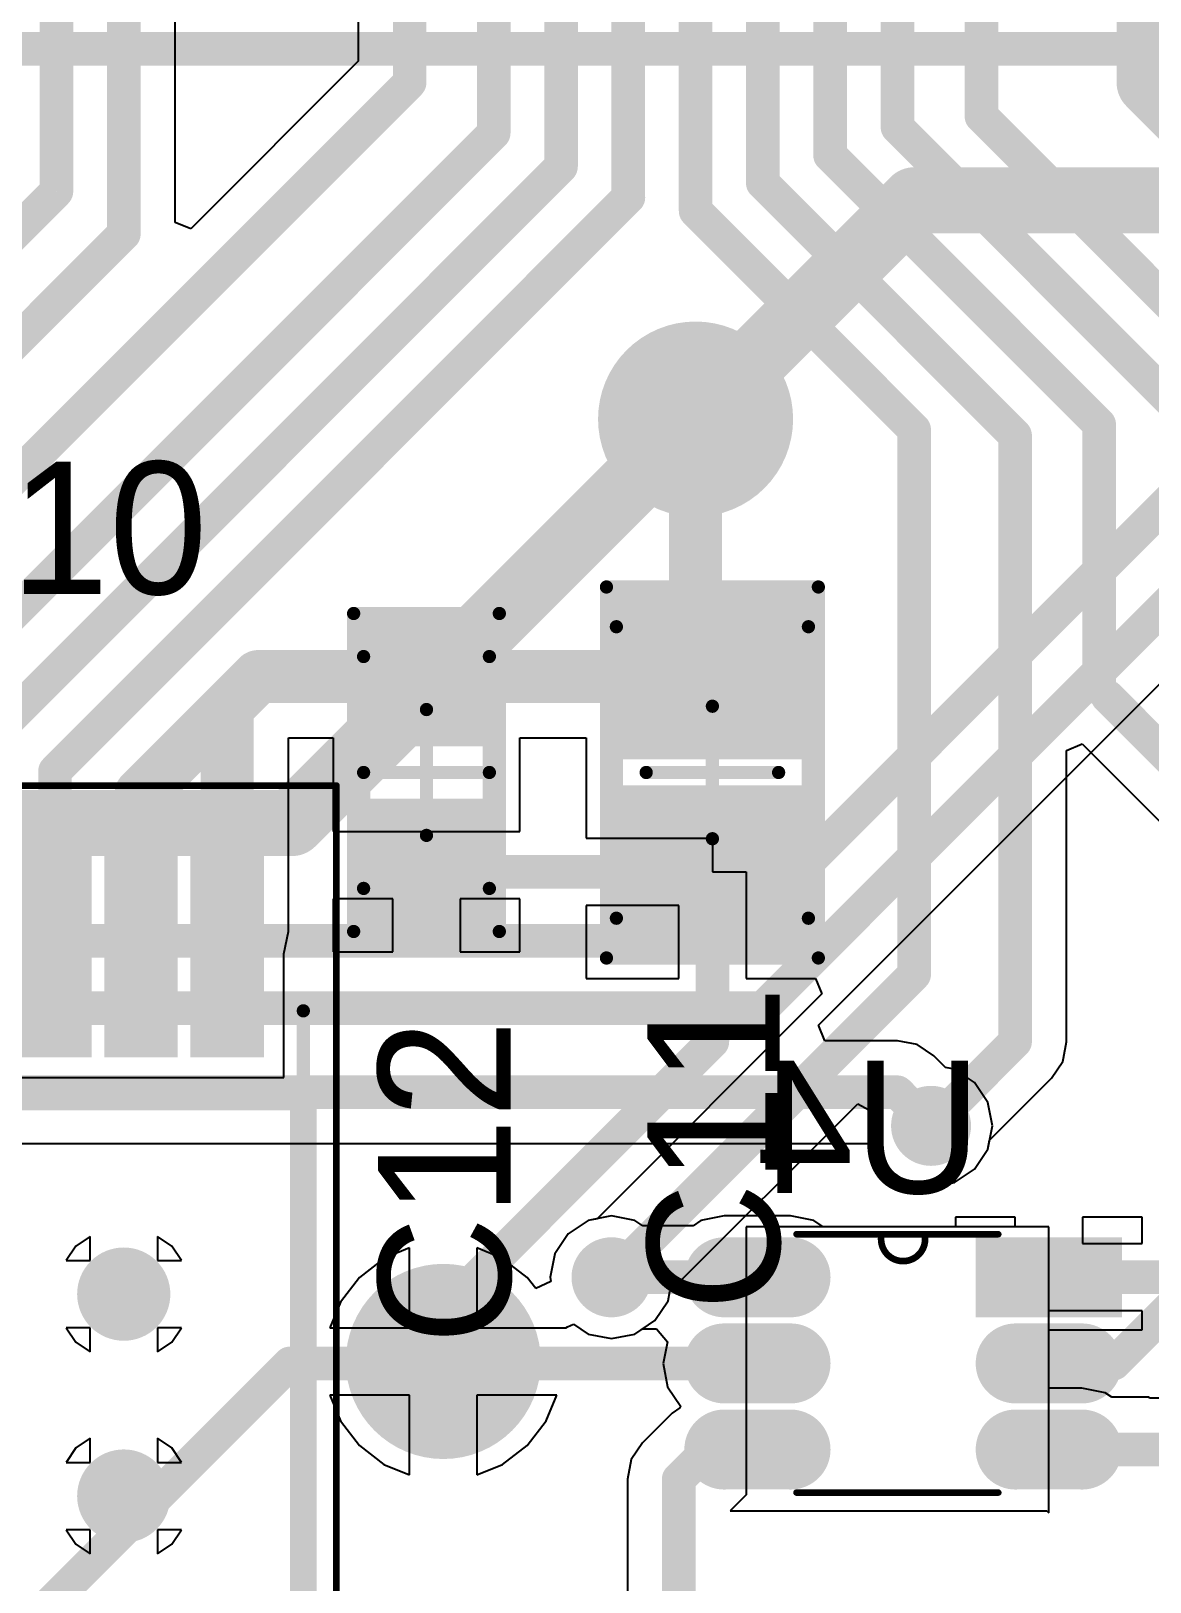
# Model space of a CAD drawing. Header units: millimetres. Extents: x 119.5 to 187.2, y 82 to 144.9.
# Drawn here: x 157.29 to 165.74, y 99.17 to 110.88 of the extents above; entities that cross this region are included whole.
import ezdxf

# ---------------------------------------------------------------- set-up
doc = ezdxf.new("R2010")
doc.units = ezdxf.units.MM
for name, color, linetype in [('BottomLayer', 5, 'Continuous'), ('BottomOverlay', 54, 'Continuous'), ('BottomPaste', 16, 'Continuous'), ('BottomSolder', 6, 'Continuous'), ('Mechanical13', 56, 'Continuous'), ('Mechanical15', 56, 'Continuous'), ('MultiLayer', 9, 'Continuous'), ('TopLayer', 1, 'Continuous'), ('TopOverlay', 2, 'Continuous'), ('TopPaste', 8, 'Continuous'), ('TopSolder', 216, 'Continuous'), ('ViaHoleLayer', 16, 'Continuous')]:
    doc.layers.add(name, color=color, linetype=linetype)

msp = doc.modelspace()

# ---------------------------------------------------------------- linework, layer by layer
at = {"layer": 'BottomLayer'}
for p, q in [((163.234, 103.376), (168.677, 108.818)), ((163.283, 103.258), (163.234, 103.376)), ((163.83, 103.258), (163.283, 103.258)), ((163.979, 103.229), (163.83, 103.258)), ((164.105, 103.145), (163.979, 103.229)), ((164.192, 103.057), (164.105, 103.145)), ((164.261, 103.044), (164.192, 103.057)), ((164.411, 102.943), (164.261, 103.044)), ((164.512, 102.793), (164.411, 102.943)), ((164.547, 102.616), (164.512, 102.793)), ((164.512, 102.439), (164.547, 102.616)), ((149.259, 102.482), (163.648, 102.482)), ((163.648, 102.482), (163.656, 102.439)), ((163.656, 102.439), (163.757, 102.289)), ((164.411, 102.289), (164.512, 102.439)), ((163.757, 102.289), (163.907, 102.188)), ((164.261, 102.188), (164.411, 102.289)), ((163.907, 102.188), (164.084, 102.153)), ((164.084, 102.153), (164.261, 102.188)), ((161.494, 101.901), (161.344, 101.8)), ((161.671, 101.936), (161.494, 101.901)), ((161.848, 101.901), (161.671, 101.936)), ((161.907, 101.861), (161.848, 101.901)), ((162.287, 101.861), (161.907, 101.861)), ((162.346, 101.901), (162.287, 101.861)), ((162.523, 101.936), (162.346, 101.901)), ((163.023, 101.936), (162.523, 101.936)), ((164.973, 101.854), (162.687, 101.854)), ((162.687, 101.854), (162.687, 99.83)), ((163.2, 101.901), (163.023, 101.936)), ((163.27, 101.854), (163.2, 101.901)), ((164.269, 101.854), (163.27, 101.854)), ((164.719, 101.927), (164.269, 101.927)), ((164.269, 101.927), (164.269, 101.854)), ((164.719, 101.854), (164.719, 101.927)), ((164.973, 101.854), (164.719, 101.854)), ((164.973, 99.695), (164.973, 101.854)), ((164.973, 101.473), (164.973, 101.854)), ((165.677, 101.927), (165.227, 101.927)), ((165.227, 101.927), (165.227, 101.727)), ((165.677, 101.727), (165.677, 101.927)), ((157.734, 101.782), (157.625, 101.709)), ((157.734, 101.6), (157.734, 101.782)), ((158.351, 101.709), (158.242, 101.782)), ((158.242, 101.782), (158.242, 101.6)), ((161.344, 101.8), (161.243, 101.65)), ((165.227, 101.727), (165.677, 101.727)), ((157.625, 101.709), (157.552, 101.6)), ((158.424, 101.6), (158.351, 101.709)), ((159.953, 101.615), (159.767, 101.472)), ((160.147, 101.695), (159.953, 101.615)), ((160.147, 101.092), (160.147, 101.695)), ((160.849, 101.615), (160.655, 101.695)), ((160.655, 101.695), (160.655, 101.092)), ((161.035, 101.472), (160.849, 101.615)), ((161.243, 101.65), (161.208, 101.473)), ((157.552, 101.6), (157.734, 101.6)), ((158.242, 101.6), (158.424, 101.6)), ((159.767, 101.472), (159.624, 101.286)), ((161.099, 101.389), (161.035, 101.472)), ((161.214, 101.442), (161.099, 101.389)), ((161.208, 101.473), (161.214, 101.442)), ((164.973, 101.219), (164.973, 101.473)), ((159.624, 101.286), (159.544, 101.092)), ((165.677, 101.219), (164.973, 101.219)), ((165.677, 101.077), (165.677, 101.219)), ((157.734, 101.092), (157.552, 101.092)), ((157.552, 101.092), (157.625, 100.983)), ((157.734, 100.91), (157.734, 101.092)), ((158.424, 101.092), (158.242, 101.092)), ((158.242, 101.092), (158.242, 100.91)), ((158.351, 100.983), (158.424, 101.092)), ((159.544, 101.092), (160.147, 101.092)), ((160.655, 101.092), (161.326, 101.092)), ((161.326, 101.092), (161.338, 101.099)), ((161.338, 101.099), (161.384, 101.119)), ((161.384, 101.119), (161.494, 101.045)), ((161.494, 101.045), (161.671, 101.01)), ((161.671, 101.01), (161.848, 101.045)), ((161.848, 101.045), (161.907, 101.085)), ((161.907, 101.085), (162.012, 101.085)), ((162.012, 101.085), (162.093, 100.986)), ((164.973, 100.636), (164.973, 101.077)), ((164.973, 101.077), (165.677, 101.077)), ((157.625, 100.983), (157.734, 100.91)), ((158.242, 100.91), (158.351, 100.983)), ((162.093, 100.986), (162.06, 100.823)), ((162.06, 100.823), (162.095, 100.646)), ((160.147, 100.584), (159.544, 100.584)), ((159.544, 100.584), (159.624, 100.39)), ((160.147, 99.981), (160.147, 100.584)), ((161.258, 100.584), (160.655, 100.584)), ((160.655, 100.584), (160.655, 99.981)), ((161.178, 100.39), (161.258, 100.584)), ((162.095, 100.646), (162.194, 100.498)), ((165.223, 100.636), (164.973, 100.636)), ((165.4, 100.601), (165.223, 100.636)), ((165.448, 100.569), (165.4, 100.601)), ((165.728, 100.569), (165.448, 100.569)), ((165.734, 100.561), (165.728, 100.569)), ((166.301, 100.561), (165.734, 100.561)), ((162.128, 100.448), (161.904, 100.224)), ((162.186, 100.487), (162.128, 100.448)), ((162.194, 100.498), (162.186, 100.487)), ((159.624, 100.39), (159.767, 100.204)), ((161.035, 100.204), (161.178, 100.39)), ((157.734, 100.258), (157.625, 100.185)), ((157.734, 100.076), (157.734, 100.258)), ((158.351, 100.185), (158.242, 100.258)), ((158.242, 100.258), (158.242, 100.076)), ((159.767, 100.204), (159.953, 100.061)), ((160.849, 100.061), (161.035, 100.204)), ((161.904, 100.224), (161.82, 100.098)), ((157.625, 100.185), (157.552, 100.076)), ((158.424, 100.076), (158.351, 100.185)), ((161.82, 100.098), (161.791, 99.949)), ((157.552, 100.076), (157.734, 100.076)), ((158.242, 100.076), (158.424, 100.076)), ((159.953, 100.061), (160.147, 99.981)), ((160.655, 99.981), (160.849, 100.061)), ((161.791, 99.949), (161.791, 98.982)), ((162.687, 99.83), (162.567, 99.71)), ((162.567, 99.71), (164.958, 99.71)), ((164.958, 99.71), (164.973, 99.695)), ((157.734, 99.568), (157.552, 99.568)), ((157.552, 99.568), (157.625, 99.459)), ((157.734, 99.386), (157.734, 99.568)), ((158.424, 99.568), (158.242, 99.568)), ((158.242, 99.568), (158.242, 99.386)), ((158.351, 99.459), (158.424, 99.568)), ((157.625, 99.459), (157.734, 99.386)), ((158.242, 99.386), (158.351, 99.459))]:
    msp.add_line(p, q, dxfattribs=at)
for points, const_width in [([(156.254, 110.744), (167.215, 110.744)], 0.254), ([(162.306, 107.95), (163.957, 109.601)], 0.5), ([(163.957, 109.601), (166.243, 109.601)], 0.5), ([(162.56, 104.013), (167.767, 109.22)], 0.254), ([(162.814, 103.505), (168.402, 109.093)], 0.254), ([(159.258, 104.902), (162.306, 107.95)], 0.5), ([(146.558, 104.902), (159.258, 104.902)], 0.5), ([(146.177, 104.013), (162.56, 104.013)], 0.254), ([(146.812, 103.505), (162.814, 103.505)], 0.254), ([(149.098, 102.87), (163.83, 102.87)], 0.254), ([(163.83, 102.87), (164.084, 102.616)], 0.254), ([(162.523, 101.473), (163.023, 101.473)], 0.4), ([(161.671, 101.473), (162.773, 101.473)], 0.254), ([(164.973, 101.473), (166.116, 101.473)], 0.254), ([(165.466, 100.823), (166.116, 101.473)], 0.254), ([(162.523, 100.823), (163.023, 100.823)], 0.4), ([(164.723, 100.823), (165.223, 100.823)], 0.4), ([(156.083, 97.663), (159.243, 100.823)], 0.254), ([(159.243, 100.823), (162.773, 100.823)], 0.254), ([(164.973, 100.823), (165.466, 100.823)], 0.254), ([(162.523, 100.173), (163.023, 100.173)], 0.4), ([(164.723, 100.173), (165.223, 100.173)], 0.4), ([(162.179, 99.949), (162.403, 100.173)], 0.254), ([(162.403, 100.173), (162.773, 100.173)], 0.254), ([(164.973, 100.173), (166.97, 100.173)], 0.254), ([(162.179, 98.171), (162.179, 99.949)], 0.254)]:
    msp.add_lwpolyline(points, dxfattribs=dict(at, const_width=const_width))
for points, const_width in [([(163.832, 109.601, 1), (164.082, 109.601, 1)], 0.25), ([(163.832, 109.601, 1), (164.082, 109.601, 1)], 0.25), ([(161.988, 107.95, 1), (162.624, 107.95, 1)], 0.635), ([(162.181, 107.95, 1), (162.431, 107.95, 1)], 0.25), ([(162.181, 107.95, 1), (162.431, 107.95, 1)], 0.25), ([(159.133, 104.902, 1), (159.383, 104.902, 1)], 0.25), ([(159.133, 104.902, 1), (159.383, 104.902, 1)], 0.25), ([(162.496, 104.013, 1), (162.624, 104.013, 1)], 0.127), ([(162.496, 104.013, 1), (162.624, 104.013, 1)], 0.127), ([(162.75, 103.505, 1), (162.877, 103.505, 1)], 0.127), ([(162.75, 103.505, 1), (162.877, 103.505, 1)], 0.127), ([(163.767, 102.87, 1), (163.893, 102.87, 1)], 0.127), ([(163.767, 102.87, 1), (163.893, 102.87, 1)], 0.127), ([(163.984, 102.616, 1), (164.184, 102.616, 1)], 0.2), ([(164.02, 102.616, 1), (164.148, 102.616, 1)], 0.127), ([(161.571, 101.473, 1), (161.771, 101.473, 1)], 0.2), ([(162.423, 101.473, 1), (162.623, 101.473, 1)], 0.2), ([(162.923, 101.473, 1), (163.123, 101.473, 1)], 0.2), ([(157.863, 101.346, 1), (158.113, 101.346, 1)], 0.25), ([(161.607, 101.473, 1), (161.734, 101.473, 1)], 0.127), ([(162.709, 101.473, 1), (162.836, 101.473, 1)], 0.127), ([(164.91, 101.473, 1), (165.036, 101.473, 1)], 0.127), ([(160.083, 100.838, 1), (160.719, 100.838, 1)], 0.635), ([(162.423, 100.823, 1), (162.623, 100.823, 1)], 0.2), ([(162.923, 100.823, 1), (163.123, 100.823, 1)], 0.2), ([(164.623, 100.823, 1), (164.823, 100.823, 1)], 0.2), ([(165.123, 100.823, 1), (165.323, 100.823, 1)], 0.2), ([(159.179, 100.823, 1), (159.306, 100.823, 1)], 0.127), ([(159.179, 100.823, 1), (159.306, 100.823, 1)], 0.127), ([(162.709, 100.823, 1), (162.836, 100.823, 1)], 0.127), ([(164.91, 100.823, 1), (165.036, 100.823, 1)], 0.127), ([(165.402, 100.823, 1), (165.529, 100.823, 1)], 0.127), ([(165.402, 100.823, 1), (165.529, 100.823, 1)], 0.127), ([(162.423, 100.173, 1), (162.623, 100.173, 1)], 0.2), ([(162.923, 100.173, 1), (163.123, 100.173, 1)], 0.2), ([(164.623, 100.173, 1), (164.823, 100.173, 1)], 0.2), ([(165.123, 100.173, 1), (165.323, 100.173, 1)], 0.2), ([(162.339, 100.173, 1), (162.466, 100.173, 1)], 0.127), ([(162.339, 100.173, 1), (162.466, 100.173, 1)], 0.127), ([(162.709, 100.173, 1), (162.836, 100.173, 1)], 0.127), ([(164.91, 100.173, 1), (165.036, 100.173, 1)], 0.127), ([(157.863, 99.822, 1), (158.113, 99.822, 1)], 0.25), ([(162.115, 99.949, 1), (162.243, 99.949, 1)], 0.127), ([(162.115, 99.949, 1), (162.243, 99.949, 1)], 0.127)]:
    msp.add_lwpolyline(points, format="xyb", close=True, dxfattribs=dict(at, const_width=const_width))
msp.add_solid([(165.423, 101.673), (164.523, 101.673), (165.423, 101.273), (164.523, 101.273)], dxfattribs=at)
at = {"layer": 'BottomOverlay', "const_width": 0.05}
for points in [[(163.068, 101.798), (164.035, 101.798)], [(163.711, 101.798), (164.592, 101.798)], [(163.068, 99.848), (164.592, 99.848)]]:
    msp.add_lwpolyline(points, dxfattribs=at)
at = {"layer": 'BottomOverlay', "const_width": 0.025}
for points in [[(163.056, 101.798, 1), (163.08, 101.798, 1)], [(163.698, 101.798, 1), (163.723, 101.798, 1)], [(163.698, 101.798, 1), (163.723, 101.798, 1)], [(164.023, 101.798, 1), (164.048, 101.798, 1)], [(164.023, 101.798, 1), (164.048, 101.798, 1)], [(164.58, 101.798, 1), (164.604, 101.798, 1)], [(163.056, 99.848, 1), (163.08, 99.848, 1)], [(164.58, 99.848, 1), (164.604, 99.848, 1)]]:
    msp.add_lwpolyline(points, format="xyb", close=True, dxfattribs=at)
at = {"layer": 'BottomOverlay', "const_width": 0.05}
msp.add_lwpolyline([(164.035, 101.798, -1.253198), (163.711, 101.798)], format="xyb", dxfattribs=at)
at = {"layer": 'BottomPaste', "const_width": 0.4}
for points in [[(162.523, 101.473), (163.023, 101.473)], [(162.523, 100.823), (163.023, 100.823)], [(164.723, 100.823), (165.223, 100.823)], [(162.523, 100.173), (163.023, 100.173)], [(164.723, 100.173), (165.223, 100.173)]]:
    msp.add_lwpolyline(points, dxfattribs=at)
at = {"layer": 'BottomPaste', "const_width": 0.2}
for points in [[(162.423, 101.473, 1), (162.623, 101.473, 1)], [(162.923, 101.473, 1), (163.123, 101.473, 1)], [(162.423, 100.823, 1), (162.623, 100.823, 1)], [(162.923, 100.823, 1), (163.123, 100.823, 1)], [(164.623, 100.823, 1), (164.823, 100.823, 1)], [(165.123, 100.823, 1), (165.323, 100.823, 1)], [(162.423, 100.173, 1), (162.623, 100.173, 1)], [(162.923, 100.173, 1), (163.123, 100.173, 1)], [(164.623, 100.173, 1), (164.823, 100.173, 1)], [(165.123, 100.173, 1), (165.323, 100.173, 1)]]:
    msp.add_lwpolyline(points, format="xyb", close=True, dxfattribs=at)
at = {"layer": 'BottomPaste'}
msp.add_solid([(165.423, 101.673), (164.523, 101.673), (165.423, 101.273), (164.523, 101.273)], dxfattribs=at)
at = {"layer": 'BottomSolder'}
for points, const_width in [([(161.938, 107.95, 1), (162.674, 107.95, 1)], 0.737), ([(163.933, 102.616, 1), (164.235, 102.616, 1)], 0.302), ([(161.52, 101.473, 1), (161.822, 101.473, 1)], 0.302), ([(162.372, 101.473, 1), (162.674, 101.473, 1)], 0.302), ([(162.872, 101.473, 1), (163.174, 101.473, 1)], 0.302), ([(157.812, 101.346, 1), (158.164, 101.346, 1)], 0.352), ([(160.033, 100.838, 1), (160.769, 100.838, 1)], 0.737), ([(162.372, 100.823, 1), (162.674, 100.823, 1)], 0.302), ([(162.872, 100.823, 1), (163.174, 100.823, 1)], 0.302), ([(164.572, 100.823, 1), (164.874, 100.823, 1)], 0.302), ([(165.072, 100.823, 1), (165.374, 100.823, 1)], 0.302), ([(162.372, 100.173, 1), (162.674, 100.173, 1)], 0.302), ([(162.872, 100.173, 1), (163.174, 100.173, 1)], 0.302), ([(164.572, 100.173, 1), (164.874, 100.173, 1)], 0.302), ([(165.072, 100.173, 1), (165.374, 100.173, 1)], 0.302), ([(157.812, 99.822, 1), (158.164, 99.822, 1)], 0.352)]:
    msp.add_lwpolyline(points, format="xyb", close=True, dxfattribs=dict(at, const_width=const_width))
at = {"layer": 'BottomSolder', "const_width": 0.603}
for points in [[(162.523, 101.473), (163.023, 101.473)], [(162.523, 100.823), (163.023, 100.823)], [(164.723, 100.823), (165.223, 100.823)], [(162.523, 100.173), (163.023, 100.173)], [(164.723, 100.173), (165.223, 100.173)]]:
    msp.add_lwpolyline(points, dxfattribs=at)
at = {"layer": 'BottomSolder'}
msp.add_solid([(165.525, 101.775), (164.421, 101.775), (165.525, 101.171), (164.421, 101.171)], dxfattribs=at)
at = {"layer": 'Mechanical13', "const_width": 0.1}
for points in [[(161.708, 104.183), (161.708, 106.383)], [(161.708, 106.383), (163.158, 106.383)], [(163.158, 104.183), (163.158, 106.383)], [(159.799, 106.158), (160.749, 106.158)], [(159.799, 104.408), (159.799, 106.158)], [(160.749, 104.408), (160.749, 106.158)], [(159.799, 104.408), (160.749, 104.408)], [(161.708, 104.183), (163.158, 104.183)], [(151.044, 103.484), (159.344, 103.484)], [(159.344, 97.684), (159.344, 103.484)]]:
    msp.add_lwpolyline(points, dxfattribs=at)
at = {"layer": 'Mechanical13', "const_width": 0.05}
for points in [[(161.683, 106.383, 1), (161.733, 106.383, 1)], [(161.683, 106.383, 1), (161.733, 106.383, 1)], [(163.133, 106.383, 1), (163.183, 106.383, 1)], [(163.133, 106.383, 1), (163.183, 106.383, 1)], [(159.774, 106.158, 1), (159.824, 106.158, 1)], [(159.774, 106.158, 1), (159.824, 106.158, 1)], [(160.724, 106.158, 1), (160.774, 106.158, 1)], [(160.724, 106.158, 1), (160.774, 106.158, 1)], [(159.774, 104.408, 1), (159.824, 104.408, 1)], [(159.774, 104.408, 1), (159.824, 104.408, 1)], [(160.724, 104.408, 1), (160.774, 104.408, 1)], [(160.724, 104.408, 1), (160.774, 104.408, 1)], [(161.683, 104.183, 1), (161.733, 104.183, 1)], [(161.683, 104.183, 1), (161.733, 104.183, 1)], [(163.133, 104.183, 1), (163.183, 104.183, 1)], [(163.133, 104.183, 1), (163.183, 104.183, 1)], [(159.319, 103.484, 1), (159.369, 103.484, 1)], [(159.319, 103.484, 1), (159.369, 103.484, 1)]]:
    msp.add_lwpolyline(points, format="xyb", close=True, dxfattribs=at)
at = {"layer": 'Mechanical15'}
for points, const_width in [([(161.633, 103.883), (161.633, 106.683)], 0.1), ([(161.633, 106.683), (163.233, 106.683)], 0.1), ([(163.233, 103.883), (163.233, 106.683)], 0.1), ([(159.724, 106.483), (160.824, 106.483)], 0.1), ([(159.724, 104.083), (159.724, 106.483)], 0.1), ([(160.824, 104.083), (160.824, 106.483)], 0.1), ([(162.433, 104.783), (162.433, 105.783)], 0.1), ([(160.274, 104.808), (160.274, 105.758)], 0.1), ([(159.799, 105.283), (160.749, 105.283)], 0.1), ([(161.933, 105.283), (162.933, 105.283)], 0.1), ([(150.794, 105.184), (159.594, 105.184)], 0.05), ([(159.594, 95.984), (159.594, 105.184)], 0.05), ([(159.724, 104.083), (160.824, 104.083)], 0.1), ([(161.633, 103.883), (163.233, 103.883)], 0.1)]:
    msp.add_lwpolyline(points, dxfattribs=dict(at, const_width=const_width))
for points, const_width in [([(161.608, 106.683, 1), (161.658, 106.683, 1)], 0.05), ([(161.608, 106.683, 1), (161.658, 106.683, 1)], 0.05), ([(163.208, 106.683, 1), (163.258, 106.683, 1)], 0.05), ([(163.208, 106.683, 1), (163.258, 106.683, 1)], 0.05), ([(159.699, 106.483, 1), (159.749, 106.483, 1)], 0.05), ([(159.699, 106.483, 1), (159.749, 106.483, 1)], 0.05), ([(160.799, 106.483, 1), (160.849, 106.483, 1)], 0.05), ([(160.799, 106.483, 1), (160.849, 106.483, 1)], 0.05), ([(162.408, 105.783, 1), (162.458, 105.783, 1)], 0.05), ([(160.249, 105.758, 1), (160.299, 105.758, 1)], 0.05), ([(159.774, 105.283, 1), (159.824, 105.283, 1)], 0.05), ([(160.724, 105.283, 1), (160.774, 105.283, 1)], 0.05), ([(161.908, 105.283, 1), (161.958, 105.283, 1)], 0.05), ([(162.908, 105.283, 1), (162.958, 105.283, 1)], 0.05), ([(159.582, 105.184, 1), (159.607, 105.184, 1)], 0.025), ([(159.582, 105.184, 1), (159.607, 105.184, 1)], 0.025), ([(160.249, 104.808, 1), (160.299, 104.808, 1)], 0.05), ([(162.408, 104.783, 1), (162.458, 104.783, 1)], 0.05), ([(159.699, 104.083, 1), (159.749, 104.083, 1)], 0.05), ([(159.699, 104.083, 1), (159.749, 104.083, 1)], 0.05), ([(160.799, 104.083, 1), (160.849, 104.083, 1)], 0.05), ([(160.799, 104.083, 1), (160.849, 104.083, 1)], 0.05), ([(161.608, 103.883, 1), (161.658, 103.883, 1)], 0.05), ([(161.608, 103.883, 1), (161.658, 103.883, 1)], 0.05), ([(163.208, 103.883, 1), (163.258, 103.883, 1)], 0.05), ([(163.208, 103.883, 1), (163.258, 103.883, 1)], 0.05)]:
    msp.add_lwpolyline(points, format="xyb", close=True, dxfattribs=dict(at, const_width=const_width))
at = {"layer": 'MultiLayer'}
for points, const_width in [([(161.988, 107.95, 1), (162.624, 107.95, 1)], 0.635), ([(163.984, 102.616, 1), (164.184, 102.616, 1)], 0.2), ([(161.571, 101.473, 1), (161.771, 101.473, 1)], 0.2), ([(157.863, 101.346, 1), (158.113, 101.346, 1)], 0.25), ([(160.083, 100.838, 1), (160.719, 100.838, 1)], 0.635), ([(157.863, 99.822, 1), (158.113, 99.822, 1)], 0.25)]:
    msp.add_lwpolyline(points, format="xyb", close=True, dxfattribs=dict(at, const_width=const_width))
at = {"layer": 'TopLayer'}
for p, q in [((158.376, 109.435), (158.376, 112.946)), ((159.759, 112.946), (159.759, 110.651)), ((159.759, 110.651), (158.494, 109.386)), ((158.494, 109.386), (158.376, 109.435)), ((159.232, 104.084), (159.232, 105.544)), ((159.232, 105.544), (159.57, 105.544)), ((159.57, 105.544), (159.57, 105.329)), ((160.978, 105.329), (160.978, 105.544)), ((160.978, 105.544), (161.479, 105.544)), ((161.479, 105.544), (161.479, 105.229)), ((165.107, 105.449), (165.225, 105.498)), ((165.225, 105.498), (170.427, 100.296)), ((165.107, 103.251), (165.107, 105.449)), ((159.57, 105.329), (159.57, 105.329)), ((159.57, 105.329), (159.57, 105.237)), ((159.57, 105.237), (159.57, 105.237)), ((159.57, 105.237), (159.57, 104.837)), ((160.978, 105.237), (160.978, 105.329)), ((160.978, 105.329), (160.978, 105.329)), ((160.978, 104.837), (160.978, 105.237)), ((160.978, 105.237), (160.978, 105.237)), ((160.978, 105.237), (160.978, 105.237)), ((160.978, 105.237), (160.978, 105.237)), ((161.479, 105.229), (161.479, 104.787)), ((159.57, 104.837), (160.978, 104.837)), ((161.479, 104.787), (162.433, 104.787)), ((162.433, 104.787), (162.433, 104.533)), ((162.433, 104.533), (162.687, 104.533)), ((162.687, 104.533), (162.687, 103.729)), ((160.02, 104.329), (159.57, 104.329)), ((159.57, 104.329), (159.57, 103.929)), ((160.02, 103.929), (160.02, 104.329)), ((160.978, 104.329), (160.528, 104.329)), ((160.528, 104.329), (160.528, 103.929)), ((160.978, 103.929), (160.978, 104.329)), ((162.179, 104.279), (161.479, 104.279)), ((161.479, 104.279), (161.479, 103.729)), ((162.179, 103.729), (162.179, 104.279)), ((159.198, 103.914), (159.232, 104.084)), ((159.198, 102.98), (159.198, 103.914)), ((159.57, 103.929), (160.02, 103.929)), ((160.528, 103.929), (160.978, 103.929)), ((161.479, 103.729), (162.179, 103.729)), ((162.687, 103.729), (163.212, 103.729)), ((163.212, 103.729), (163.26, 103.612)), ((163.26, 103.612), (161.563, 101.914)), ((165.083, 103.127), (165.107, 103.251)), ((165.078, 103.102), (165.083, 103.127)), ((164.994, 102.976), (165.078, 103.102)), ((155.74, 102.98), (159.198, 102.98)), ((164.525, 102.508), (164.994, 102.976)), ((162.112, 101.365), (163.53, 102.783)), ((163.53, 102.783), (163.642, 102.723)), ((163.642, 102.723), (163.621, 102.616)), ((163.621, 102.616), (163.656, 102.439)), ((163.656, 102.439), (163.757, 102.289)), ((164.411, 102.289), (164.512, 102.439)), ((164.512, 102.439), (164.525, 102.508)), ((163.757, 102.289), (163.907, 102.188)), ((164.261, 102.188), (164.411, 102.289)), ((163.907, 102.188), (164.084, 102.153)), ((164.084, 102.153), (164.261, 102.188)), ((161.494, 101.901), (161.344, 101.8)), ((161.563, 101.914), (161.494, 101.901)), ((157.734, 101.782), (157.625, 101.709)), ((157.734, 101.6), (157.734, 101.782)), ((158.351, 101.709), (158.242, 101.782)), ((158.242, 101.782), (158.242, 101.6)), ((161.344, 101.8), (161.243, 101.65)), ((157.625, 101.709), (157.552, 101.6)), ((158.424, 101.6), (158.351, 101.709)), ((159.953, 101.615), (159.767, 101.472)), ((160.147, 101.695), (159.953, 101.615)), ((160.147, 101.092), (160.147, 101.695)), ((160.849, 101.615), (160.655, 101.695)), ((160.655, 101.695), (160.655, 101.092)), ((161.035, 101.472), (160.849, 101.615)), ((161.243, 101.65), (161.208, 101.473)), ((157.552, 101.6), (157.734, 101.6)), ((158.242, 101.6), (158.424, 101.6)), ((159.767, 101.472), (159.624, 101.286)), ((161.099, 101.389), (161.035, 101.472)), ((161.214, 101.442), (161.099, 101.389)), ((161.208, 101.473), (161.214, 101.442)), ((159.624, 101.286), (159.544, 101.092)), ((161.998, 101.146), (162.099, 101.296)), ((162.099, 101.296), (162.112, 101.365)), ((161.848, 101.045), (161.998, 101.146)), ((157.734, 101.092), (157.552, 101.092)), ((157.552, 101.092), (157.625, 100.983)), ((157.734, 100.91), (157.734, 101.092)), ((158.424, 101.092), (158.242, 101.092)), ((158.242, 101.092), (158.242, 100.91)), ((158.351, 100.983), (158.424, 101.092)), ((159.544, 101.092), (160.147, 101.092)), ((160.655, 101.092), (161.326, 101.092)), ((161.326, 101.092), (161.338, 101.099)), ((161.338, 101.099), (161.384, 101.119)), ((161.384, 101.119), (161.494, 101.045)), ((161.494, 101.045), (161.671, 101.01)), ((161.671, 101.01), (161.848, 101.045)), ((157.625, 100.983), (157.734, 100.91)), ((158.242, 100.91), (158.351, 100.983)), ((160.147, 100.584), (159.544, 100.584)), ((159.544, 100.584), (159.624, 100.39)), ((160.147, 99.981), (160.147, 100.584)), ((161.258, 100.584), (160.655, 100.584)), ((160.655, 100.584), (160.655, 99.981)), ((161.178, 100.39), (161.258, 100.584)), ((159.624, 100.39), (159.767, 100.204)), ((161.035, 100.204), (161.178, 100.39)), ((157.734, 100.258), (157.625, 100.185)), ((157.734, 100.076), (157.734, 100.258)), ((158.351, 100.185), (158.242, 100.258)), ((158.242, 100.258), (158.242, 100.076)), ((159.767, 100.204), (159.953, 100.061)), ((160.849, 100.061), (161.035, 100.204)), ((157.625, 100.185), (157.552, 100.076)), ((158.424, 100.076), (158.351, 100.185)), ((157.552, 100.076), (157.734, 100.076)), ((158.242, 100.076), (158.424, 100.076)), ((159.953, 100.061), (160.147, 99.981)), ((160.655, 99.981), (160.849, 100.061)), ((157.734, 99.568), (157.552, 99.568)), ((157.552, 99.568), (157.625, 99.459)), ((157.734, 99.386), (157.734, 99.568)), ((158.424, 99.568), (158.242, 99.568)), ((158.242, 99.568), (158.242, 99.386)), ((158.351, 99.459), (158.424, 99.568)), ((157.625, 99.459), (157.734, 99.386)), ((158.242, 99.386), (158.351, 99.459))]:
    msp.add_line(p, q, dxfattribs=at)
for points, const_width in [([(163.322, 109.942), (163.322, 117.156)], 0.254), ([(162.814, 109.732), (162.814, 116.957)], 0.254), ([(162.306, 109.521), (162.306, 116.758)], 0.254), ([(161.29, 109.855), (161.29, 116.359)], 0.254), ([(161.798, 109.623), (161.798, 116.459)], 0.254), ([(160.147, 110.49), (160.147, 116.088)], 0.254), ([(160.782, 110.109), (160.782, 116.078)], 0.254), ([(163.83, 110.153), (163.83, 115.189)], 0.254), ([(164.465, 110.236), (164.465, 114.808)], 0.254), ([(165.735, 110.49), (165.735, 114.173)], 0.5), ([(157.988, 109.347), (157.988, 113.197)], 0.254), ([(157.48, 109.668), (157.48, 112.986)], 0.254), ([(165.735, 110.49), (167.767, 108.458)], 0.5), ([(156.845, 107.188), (160.147, 110.49)], 0.254), ([(163.83, 110.153), (165.985, 107.998)], 0.254), ([(164.465, 110.236), (166.799, 107.902)], 0.254), ([(156.169, 105.496), (160.782, 110.109)], 0.254), ([(163.322, 109.942), (165.354, 107.91)], 0.254), ([(156.819, 105.384), (161.29, 109.855)], 0.254), ([(162.814, 109.732), (164.719, 107.827)], 0.254), ([(156.905, 109.093), (157.48, 109.668)], 0.254), ([(157.469, 105.294), (161.798, 109.623)], 0.254), ([(162.306, 109.521), (163.957, 107.87)], 0.254), ([(156.845, 108.204), (157.988, 109.347)], 0.254), ([(162.306, 106.108), (162.306, 107.95)], 0.4), ([(163.957, 103.759), (163.957, 107.87)], 0.254), ([(164.719, 103.251), (164.719, 107.827)], 0.254), ([(165.354, 105.918), (165.354, 107.91)], 0.254), ([(158.769, 105.772), (159.004, 106.007)], 0.4), ([(159.004, 106.007), (162.407, 106.007)], 0.4), ([(158.119, 105.122), (158.769, 105.772)], 0.4), ([(158.769, 104.084), (158.769, 105.772)], 0.4), ([(165.417, 105.855), (170.815, 100.457)], 0.254), ([(157.469, 104.084), (157.469, 105.294)], 0.254), ([(158.119, 104.084), (158.119, 105.122)], 0.4), ([(160.324, 104.533), (162.433, 104.533)], 0.254), ([(162.433, 103.251), (162.433, 104.533)], 0.254), ([(161.671, 101.473), (163.957, 103.759)], 0.254), ([(160.401, 101.219), (162.433, 103.251)], 0.254), ([(164.084, 102.616), (164.719, 103.251)], 0.254), ([(160.401, 100.838), (160.401, 101.219)], 0.254)]:
    msp.add_lwpolyline(points, dxfattribs=dict(at, const_width=const_width))
for points, const_width in [([(165.61, 110.49, 1), (165.86, 110.49, 1)], 0.25), ([(165.61, 110.49, 1), (165.86, 110.49, 1)], 0.25), ([(160.083, 110.49, 1), (160.21, 110.49, 1)], 0.127), ([(160.083, 110.49, 1), (160.21, 110.49, 1)], 0.127), ([(163.767, 110.153, 1), (163.893, 110.153, 1)], 0.127), ([(163.767, 110.153, 1), (163.893, 110.153, 1)], 0.127), ([(164.401, 110.236, 1), (164.529, 110.236, 1)], 0.127), ([(164.401, 110.236, 1), (164.529, 110.236, 1)], 0.127), ([(160.719, 110.109, 1), (160.845, 110.109, 1)], 0.127), ([(160.719, 110.109, 1), (160.845, 110.109, 1)], 0.127), ([(163.258, 109.942, 1), (163.386, 109.942, 1)], 0.127), ([(163.258, 109.942, 1), (163.386, 109.942, 1)], 0.127), ([(161.226, 109.855, 1), (161.353, 109.855, 1)], 0.127), ([(161.226, 109.855, 1), (161.353, 109.855, 1)], 0.127), ([(162.75, 109.732, 1), (162.877, 109.732, 1)], 0.127), ([(162.75, 109.732, 1), (162.877, 109.732, 1)], 0.127), ([(157.417, 109.668, 1), (157.543, 109.668, 1)], 0.127), ([(157.417, 109.668, 1), (157.543, 109.668, 1)], 0.127), ([(161.734, 109.623, 1), (161.862, 109.623, 1)], 0.127), ([(161.734, 109.623, 1), (161.862, 109.623, 1)], 0.127), ([(162.243, 109.521, 1), (162.369, 109.521, 1)], 0.127), ([(162.243, 109.521, 1), (162.369, 109.521, 1)], 0.127), ([(157.924, 109.347, 1), (158.052, 109.347, 1)], 0.127), ([(157.924, 109.347, 1), (158.052, 109.347, 1)], 0.127), ([(161.988, 107.95, 1), (162.624, 107.95, 1)], 0.635), ([(162.206, 107.95, 1), (162.406, 107.95, 1)], 0.2), ([(163.893, 107.87, 1), (164.02, 107.87, 1)], 0.127), ([(163.893, 107.87, 1), (164.02, 107.87, 1)], 0.127), ([(164.655, 107.827, 1), (164.782, 107.827, 1)], 0.127), ([(164.655, 107.827, 1), (164.782, 107.827, 1)], 0.127), ([(165.291, 107.91, 1), (165.417, 107.91, 1)], 0.127), ([(165.291, 107.91, 1), (165.417, 107.91, 1)], 0.127), ([(162.206, 106.108, 1), (162.406, 106.108, 1)], 0.2), ([(158.904, 106.007, 1), (159.104, 106.007, 1)], 0.2), ([(158.904, 106.007, 1), (159.104, 106.007, 1)], 0.2), ([(162.307, 106.007, 1), (162.507, 106.007, 1)], 0.2), ([(158.669, 105.772, 1), (158.869, 105.772, 1)], 0.2), ([(158.669, 105.772, 1), (158.869, 105.772, 1)], 0.2), ([(158.669, 105.772, 1), (158.869, 105.772, 1)], 0.2), ([(165.291, 105.918, 1), (165.417, 105.918, 1)], 0.127), ([(165.354, 105.855, 1), (165.481, 105.855, 1)], 0.127), ([(157.406, 105.294, 1), (157.533, 105.294, 1)], 0.127), ([(157.406, 105.294, 1), (157.533, 105.294, 1)], 0.127), ([(158.019, 105.122, 1), (158.219, 105.122, 1)], 0.2), ([(158.019, 105.122, 1), (158.219, 105.122, 1)], 0.2), ([(160.261, 104.533, 1), (160.388, 104.533, 1)], 0.127), ([(162.369, 104.533, 1), (162.496, 104.533, 1)], 0.127), ([(162.369, 104.533, 1), (162.496, 104.533, 1)], 0.127), ([(157.406, 104.084, 1), (157.533, 104.084, 1)], 0.127), ([(158.019, 104.084, 1), (158.219, 104.084, 1)], 0.2), ([(158.669, 104.084, 1), (158.869, 104.084, 1)], 0.2), ([(163.893, 103.759, 1), (164.02, 103.759, 1)], 0.127), ([(163.893, 103.759, 1), (164.02, 103.759, 1)], 0.127), ([(162.369, 103.251, 1), (162.496, 103.251, 1)], 0.127), ([(162.369, 103.251, 1), (162.496, 103.251, 1)], 0.127), ([(164.655, 103.251, 1), (164.782, 103.251, 1)], 0.127), ([(164.655, 103.251, 1), (164.782, 103.251, 1)], 0.127), ([(163.984, 102.616, 1), (164.184, 102.616, 1)], 0.2), ([(164.02, 102.616, 1), (164.148, 102.616, 1)], 0.127), ([(161.571, 101.473, 1), (161.771, 101.473, 1)], 0.2), ([(157.863, 101.346, 1), (158.113, 101.346, 1)], 0.25), ([(161.607, 101.473, 1), (161.734, 101.473, 1)], 0.127), ([(160.083, 100.838, 1), (160.719, 100.838, 1)], 0.635), ([(160.338, 101.219, 1), (160.464, 101.219, 1)], 0.127), ([(160.338, 101.219, 1), (160.464, 101.219, 1)], 0.127), ([(160.338, 100.838, 1), (160.464, 100.838, 1)], 0.127), ([(157.863, 99.822, 1), (158.113, 99.822, 1)], 0.25)]:
    msp.add_lwpolyline(points, format="xyb", close=True, dxfattribs=dict(at, const_width=const_width))
for points in [[(161.733, 105.483), (163.133, 105.483), (161.733, 106.583), (163.133, 106.583)], [(159.824, 105.583), (160.724, 105.583), (159.824, 106.383), (160.724, 106.383)], [(161.733, 103.983), (163.133, 103.983), (161.733, 105.083), (163.133, 105.083)], [(157.644, 104.934), (157.294, 104.934), (157.644, 103.234), (157.294, 103.234)], [(158.294, 104.934), (157.944, 104.934), (158.294, 103.234), (157.944, 103.234)], [(158.944, 104.934), (158.594, 104.934), (158.944, 103.234), (158.594, 103.234)], [(159.824, 104.183), (160.724, 104.183), (159.824, 104.983), (160.724, 104.983)]]:
    msp.add_solid(points, dxfattribs=at)
at = {"layer": 'TopOverlay', "const_width": 0.2}
for points in [[(151.044, 102.834), (159.344, 102.834)], [(159.344, 98.334), (159.344, 102.834)]]:
    msp.add_lwpolyline(points, dxfattribs=at)
at = {"layer": 'TopOverlay', "const_width": 0.1}
msp.add_lwpolyline([(159.294, 102.834, 1), (159.394, 102.834, 1)], format="xyb", close=True, dxfattribs=at)
msp.add_lwpolyline([(159.294, 102.834, 1), (159.394, 102.834, 1)], format="xyb", close=True, dxfattribs=at)
at = {"layer": 'TopPaste'}
for points in [[(161.733, 105.483), (163.133, 105.483), (161.733, 106.583), (163.133, 106.583)], [(159.824, 105.583), (160.724, 105.583), (159.824, 106.383), (160.724, 106.383)], [(161.733, 103.983), (163.133, 103.983), (161.733, 105.083), (163.133, 105.083)], [(157.644, 104.934), (157.294, 104.934), (157.644, 103.234), (157.294, 103.234)], [(158.294, 104.934), (157.944, 104.934), (158.294, 103.234), (157.944, 103.234)], [(158.944, 104.934), (158.594, 104.934), (158.944, 103.234), (158.594, 103.234)], [(159.824, 104.183), (160.724, 104.183), (159.824, 104.983), (160.724, 104.983)]]:
    msp.add_solid(points, dxfattribs=at)
at = {"layer": 'TopSolder'}
for points, const_width in [([(161.938, 107.95, 1), (162.674, 107.95, 1)], 0.737), ([(163.933, 102.616, 1), (164.235, 102.616, 1)], 0.302), ([(161.52, 101.473, 1), (161.822, 101.473, 1)], 0.302), ([(157.812, 101.346, 1), (158.164, 101.346, 1)], 0.352), ([(160.033, 100.838, 1), (160.769, 100.838, 1)], 0.737), ([(157.812, 99.822, 1), (158.164, 99.822, 1)], 0.352)]:
    msp.add_lwpolyline(points, format="xyb", close=True, dxfattribs=dict(at, const_width=const_width))
for points in [[(161.631, 105.381), (163.235, 105.381), (161.631, 106.685), (163.235, 106.685)], [(159.722, 105.481), (160.826, 105.481), (159.722, 106.485), (160.826, 106.485)], [(161.631, 103.881), (163.235, 103.881), (161.631, 105.185), (163.235, 105.185)], [(157.746, 105.036), (157.192, 105.036), (157.746, 103.132), (157.192, 103.132)], [(158.396, 105.036), (157.842, 105.036), (158.396, 103.132), (157.842, 103.132)], [(159.046, 105.036), (158.492, 105.036), (159.046, 103.132), (158.492, 103.132)], [(159.722, 104.081), (160.826, 104.081), (159.722, 105.085), (160.826, 105.085)]]:
    msp.add_solid(points, dxfattribs=at)
at = {"layer": 'ViaHoleLayer'}
for points, const_width in [([(162.128, 107.95, 1), (162.484, 107.95, 1)], 0.356), ([(164.009, 102.616, 1), (164.159, 102.616, 1)], 0.15), ([(161.596, 101.473, 1), (161.746, 101.473, 1)], 0.15), ([(157.913, 101.346, 1), (158.063, 101.346, 1)], 0.15), ([(160.223, 100.838, 1), (160.579, 100.838, 1)], 0.356), ([(157.913, 99.822, 1), (158.063, 99.822, 1)], 0.15)]:
    msp.add_lwpolyline(points, format="xyb", close=True, dxfattribs=dict(at, const_width=const_width))

# ---------------------------------------------------------------- texts
at = {"layer": 'BottomOverlay', "text_generation_flag": 2}
msp.add_text('U4', height=1, rotation=360, dxfattribs=at).set_placement((164.465, 102.108))
at = {"layer": 'TopOverlay'}
for s, rotation, p in [('C10', 360, (156.167, 106.629)), ('C11', 90, (162.941, 101.219)), ('C12', 90, (160.909, 100.965))]:
    msp.add_text(s, height=1, rotation=rotation, dxfattribs=at).set_placement(p)

doc.saveas('drawing.dxf')
